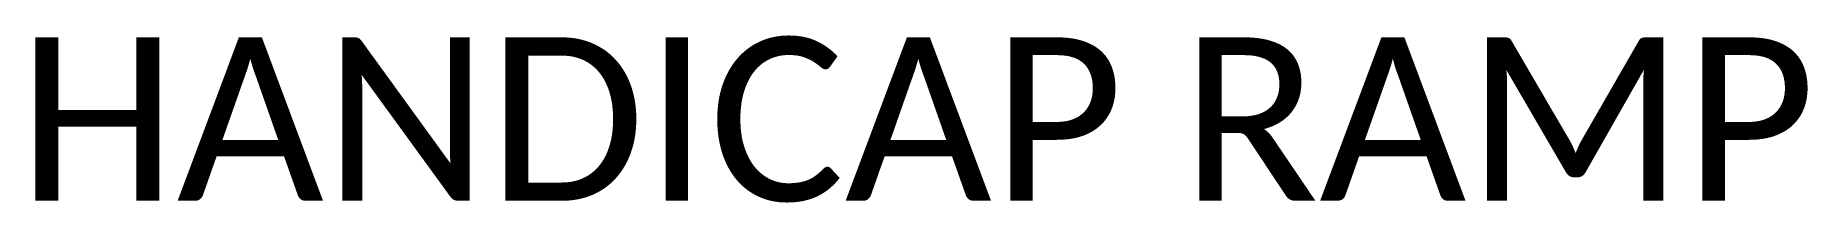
# Model space of a CAD drawing. Extents: x -2.7 to 2.73, y -0.26 to 0.26.
import ezdxf
from ezdxf.enums import TextEntityAlignment as Align

# ---------------------------------------------------------------- set-up
doc = ezdxf.new("R2010")
doc.units = 0
doc.header["$MEASUREMENT"] = 0
doc.layers.add('T-SWLK', color=8, linetype='Continuous')
doc.styles.add('EXISTING', font='calibrili.ttf')

msp = doc.modelspace()

# ---------------------------------------------------------------- texts
at = {"layer": 'T-SWLK', "style": 'EXISTING'}
msp.add_text('HANDICAP RAMP', height=0.5, dxfattribs=at).set_placement((0, 0), align=Align.MIDDLE_CENTER)

doc.saveas('drawing.dxf')
